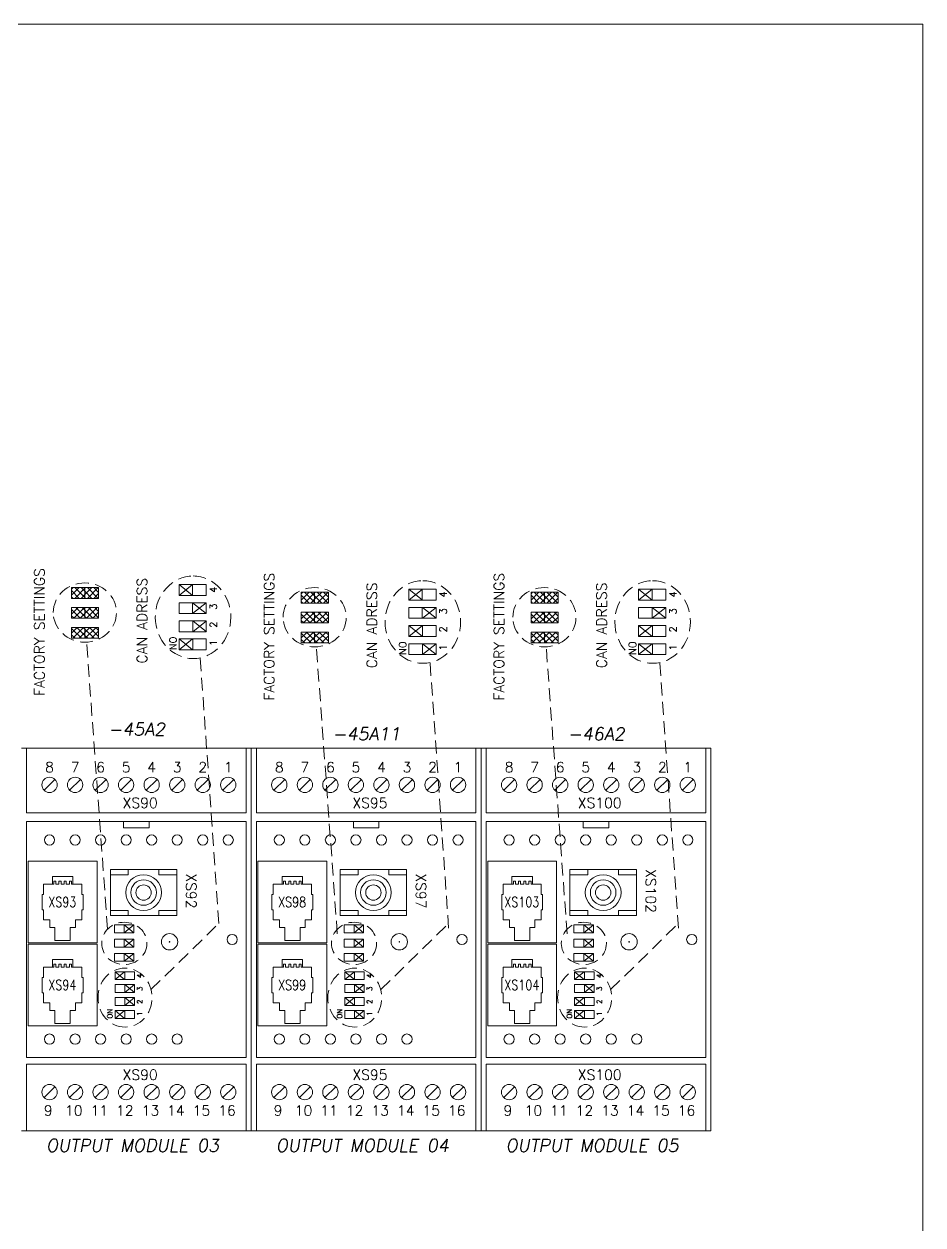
# Model space of a CAD drawing. Extents: x -2993 to 3661, y -4147 to -1441.
# Drawn here: x 2870.2 to 3046.3, y -3453.6 to -3218.3 of the extents above; entities that cross this region are included whole.
import ezdxf
from ezdxf.enums import TextEntityAlignment as Align

# ---------------------------------------------------------------- set-up
doc = ezdxf.new("R2010")
doc.units = 0
doc.header["$LTSCALE"] = 0.1
doc.header["$MEASUREMENT"] = 0
doc.linetypes.add('DASHED', pattern=[19.05, 12.7, -6.35])
doc.layers.get('0').update_dxf_attribs({"linetype": 'CONTINUOUS'})
doc.layers.add('DIM', color=5, linetype='CONTINUOUS')
doc.styles.get("Standard").update_dxf_attribs({"font": 'simplex.shx'})

msp = doc.modelspace()

# ---------------------------------------------------------------- linework, layer by layer
at = {"linetype": 'Continuous', "lineweight": 13}
for p, q in [((2879.51, -3328.7), (2884.84, -3328.7)), ((2879.51, -3330.83), (2879.51, -3328.7)), ((2882.14, -3330.83), (2882.14, -3328.7)), ((2884.84, -3328.7), (2884.84, -3330.83)), ((2900.58, -3328.13), (2905.92, -3328.13)), ((2900.58, -3330.26), (2900.58, -3328.13)), ((2903.22, -3330.26), (2903.22, -3328.13)), ((2905.92, -3328.13), (2905.92, -3330.26)), ((2945.58, -3329.05), (2950.92, -3329.05)), ((2945.58, -3331.18), (2945.58, -3329.05)), ((2948.22, -3331.18), (2948.22, -3329.05)), ((2950.92, -3329.05), (2950.92, -3331.18)), ((2990.58, -3329.05), (2995.92, -3329.05)), ((2990.58, -3331.18), (2990.58, -3329.05)), ((2993.22, -3331.18), (2993.22, -3329.05)), ((2995.92, -3329.05), (2995.92, -3331.18)), ((2884.84, -3330.83), (2879.51, -3330.83)), ((2905.92, -3330.26), (2900.58, -3330.26)), ((2924.51, -3329.62), (2929.84, -3329.62)), ((2924.51, -3331.75), (2924.51, -3329.62)), ((2927.14, -3331.75), (2927.14, -3329.62)), ((2929.84, -3329.62), (2929.84, -3331.75)), ((2950.92, -3331.18), (2945.58, -3331.18)), ((2969.51, -3329.62), (2974.84, -3329.62)), ((2969.51, -3331.75), (2969.51, -3329.62)), ((2972.14, -3331.75), (2972.14, -3329.62)), ((2974.84, -3329.62), (2974.84, -3331.75)), ((2995.92, -3331.18), (2990.58, -3331.18)), ((2879.51, -3332.61), (2884.84, -3332.61)), ((2879.51, -3334.74), (2879.51, -3332.61)), ((2882.14, -3334.74), (2882.14, -3332.61)), ((2884.84, -3332.61), (2884.84, -3334.74)), ((2900.58, -3331.68), (2905.92, -3331.68)), ((2900.58, -3333.82), (2900.58, -3331.68)), ((2903.22, -3333.82), (2903.22, -3331.68)), ((2905.92, -3331.68), (2905.92, -3333.82)), ((2929.84, -3331.75), (2924.51, -3331.75)), ((2924.51, -3333.53), (2929.84, -3333.53)), ((2924.51, -3335.66), (2924.51, -3333.53)), ((2927.14, -3335.66), (2927.14, -3333.53)), ((2929.84, -3333.53), (2929.84, -3335.66)), ((2945.58, -3332.6), (2950.92, -3332.6)), ((2945.58, -3334.74), (2945.58, -3332.6)), ((2948.22, -3334.74), (2948.22, -3332.6)), ((2950.92, -3332.6), (2950.92, -3334.74)), ((2974.84, -3331.75), (2969.51, -3331.75)), ((2969.51, -3333.53), (2974.84, -3333.53)), ((2969.51, -3335.66), (2969.51, -3333.53)), ((2972.14, -3335.66), (2972.14, -3333.53)), ((2974.84, -3333.53), (2974.84, -3335.66)), ((2990.58, -3332.6), (2995.92, -3332.6)), ((2990.58, -3334.74), (2990.58, -3332.6)), ((2993.22, -3334.74), (2993.22, -3332.6)), ((2995.92, -3332.6), (2995.92, -3334.74)), ((2884.84, -3334.74), (2879.51, -3334.74)), ((2905.92, -3333.82), (2900.58, -3333.82)), ((2905.92, -3335.24), (2900.58, -3335.24)), ((2900.58, -3335.24), (2900.58, -3337.37)), ((2903.28, -3337.37), (2903.28, -3335.24)), ((2905.92, -3337.37), (2905.92, -3335.24)), ((2929.84, -3335.66), (2924.51, -3335.66)), ((2950.92, -3334.74), (2945.58, -3334.74)), ((2950.92, -3336.16), (2945.58, -3336.16)), ((2945.58, -3336.16), (2945.58, -3338.29)), ((2948.28, -3338.29), (2948.28, -3336.16)), ((2950.92, -3338.29), (2950.92, -3336.16)), ((2974.84, -3335.66), (2969.51, -3335.66)), ((2995.92, -3334.74), (2990.58, -3334.74)), ((2995.92, -3336.16), (2990.58, -3336.16)), ((2990.58, -3336.16), (2990.58, -3338.29)), ((2993.28, -3338.29), (2993.28, -3336.16)), ((2995.92, -3338.29), (2995.92, -3336.16)), ((2879.51, -3336.52), (2884.84, -3336.52)), ((2879.51, -3338.65), (2879.51, -3336.52)), ((2882.14, -3338.65), (2882.14, -3336.52)), ((2884.84, -3336.52), (2884.84, -3338.65)), ((2900.58, -3337.37), (2905.92, -3337.37)), ((2924.51, -3337.44), (2929.84, -3337.44)), ((2924.51, -3339.57), (2924.51, -3337.44)), ((2927.14, -3339.57), (2927.14, -3337.44)), ((2929.84, -3337.44), (2929.84, -3339.57)), ((2945.58, -3338.29), (2950.92, -3338.29)), ((2969.51, -3337.44), (2974.84, -3337.44)), ((2969.51, -3339.57), (2969.51, -3337.44)), ((2972.14, -3339.57), (2972.14, -3337.44)), ((2974.84, -3337.44), (2974.84, -3339.57)), ((2990.58, -3338.29), (2995.92, -3338.29)), ((2884.84, -3338.65), (2879.51, -3338.65)), ((2905.92, -3338.79), (2900.58, -3338.79)), ((2900.58, -3338.79), (2900.58, -3340.93)), ((2903.28, -3340.93), (2903.28, -3338.79)), ((2905.92, -3340.93), (2905.92, -3338.79)), ((2929.84, -3339.57), (2924.51, -3339.57)), ((2950.92, -3339.71), (2945.58, -3339.71)), ((2945.58, -3339.71), (2945.58, -3341.85)), ((2948.28, -3341.85), (2948.28, -3339.71)), ((2950.92, -3341.85), (2950.92, -3339.71)), ((2974.84, -3339.57), (2969.51, -3339.57)), ((2995.92, -3339.71), (2990.58, -3339.71)), ((2990.58, -3339.71), (2990.58, -3341.85)), ((2993.28, -3341.85), (2993.28, -3339.71)), ((2995.92, -3341.85), (2995.92, -3339.71)), ((2900.58, -3340.93), (2905.92, -3340.93)), ((2945.58, -3341.85), (2950.92, -3341.85)), ((2990.58, -3341.85), (2995.92, -3341.85)), ((2876.05, -3386.26), (2876.46, -3386.26)), ((2876.05, -3386.84), (2876.05, -3386.26)), ((2876.46, -3386.26), (2876.46, -3386.84)), ((2876.46, -3386.84), (2877.07, -3386.84)), ((2877.07, -3386.26), (2877.48, -3386.26)), ((2877.07, -3386.84), (2877.07, -3386.26)), ((2877.48, -3386.26), (2877.48, -3386.84)), ((2877.48, -3386.84), (2878.09, -3386.84)), ((2878.09, -3386.84), (2878.09, -3386.26)), ((2878.09, -3386.26), (2878.49, -3386.26)), ((2878.49, -3386.26), (2878.49, -3386.84)), ((2878.49, -3386.84), (2879.1, -3386.84)), ((2879.1, -3386.26), (2879.51, -3386.26)), ((2879.1, -3386.84), (2879.1, -3386.26)), ((2879.51, -3386.26), (2879.51, -3386.84)), ((2921.05, -3386.26), (2921.46, -3386.26)), ((2921.05, -3386.84), (2921.05, -3386.26)), ((2921.46, -3386.26), (2921.46, -3386.84)), ((2921.46, -3386.84), (2922.07, -3386.84)), ((2922.07, -3386.26), (2922.48, -3386.26)), ((2922.07, -3386.84), (2922.07, -3386.26)), ((2922.48, -3386.26), (2922.48, -3386.84)), ((2922.48, -3386.84), (2923.09, -3386.84)), ((2923.09, -3386.84), (2923.09, -3386.26)), ((2923.09, -3386.26), (2923.49, -3386.26)), ((2923.49, -3386.26), (2923.49, -3386.84)), ((2923.49, -3386.84), (2924.1, -3386.84)), ((2924.1, -3386.26), (2924.51, -3386.26)), ((2924.1, -3386.84), (2924.1, -3386.26)), ((2924.51, -3386.26), (2924.51, -3386.84)), ((2966.05, -3386.26), (2966.46, -3386.26)), ((2966.05, -3386.84), (2966.05, -3386.26)), ((2966.46, -3386.26), (2966.46, -3386.84)), ((2966.46, -3386.84), (2967.07, -3386.84)), ((2967.07, -3386.26), (2967.48, -3386.26)), ((2967.07, -3386.84), (2967.07, -3386.26)), ((2967.48, -3386.26), (2967.48, -3386.84)), ((2967.48, -3386.84), (2968.09, -3386.84)), ((2968.09, -3386.84), (2968.09, -3386.26)), ((2968.09, -3386.26), (2968.49, -3386.26)), ((2968.49, -3386.26), (2968.49, -3386.84)), ((2968.49, -3386.84), (2969.1, -3386.84)), ((2969.1, -3386.26), (2969.51, -3386.26)), ((2969.1, -3386.84), (2969.1, -3386.26)), ((2969.51, -3386.26), (2969.51, -3386.84)), ((2887.92, -3396.35), (2887.92, -3394.82)), ((2887.92, -3394.82), (2891.73, -3394.82)), ((2887.92, -3394.82), (2891.73, -3394.82)), ((2889.85, -3394.82), (2889.85, -3396.35)), ((2891.73, -3394.82), (2891.73, -3396.35)), ((2932.92, -3396.35), (2932.92, -3394.82)), ((2932.92, -3394.82), (2936.73, -3394.82)), ((2932.92, -3394.82), (2936.73, -3394.82)), ((2934.85, -3394.82), (2934.85, -3396.35)), ((2936.73, -3394.82), (2936.73, -3396.35)), ((2977.92, -3396.35), (2977.92, -3394.82)), ((2977.92, -3394.82), (2981.73, -3394.82)), ((2977.92, -3394.82), (2981.73, -3394.82)), ((2979.85, -3394.82), (2979.85, -3396.35)), ((2981.73, -3394.82), (2981.73, -3396.35)), ((2891.73, -3396.35), (2887.92, -3396.35)), ((2891.73, -3396.35), (2887.92, -3396.35)), ((2936.73, -3396.35), (2932.92, -3396.35)), ((2936.73, -3396.35), (2932.92, -3396.35)), ((2981.73, -3396.35), (2977.92, -3396.35)), ((2981.73, -3396.35), (2977.92, -3396.35)), ((2887.92, -3399.14), (2887.92, -3397.62)), ((2887.92, -3397.62), (2891.73, -3397.62)), ((2887.92, -3397.62), (2891.73, -3397.62)), ((2891.73, -3399.14), (2887.92, -3399.14)), ((2891.73, -3399.14), (2887.92, -3399.14)), ((2889.85, -3397.62), (2889.85, -3399.14)), ((2891.73, -3397.62), (2891.73, -3399.14)), ((2932.92, -3399.14), (2932.92, -3397.62)), ((2932.92, -3397.62), (2936.73, -3397.62)), ((2932.92, -3397.62), (2936.73, -3397.62)), ((2936.73, -3399.14), (2932.92, -3399.14)), ((2936.73, -3399.14), (2932.92, -3399.14)), ((2934.85, -3397.62), (2934.85, -3399.14)), ((2936.73, -3397.62), (2936.73, -3399.14)), ((2977.92, -3399.14), (2977.92, -3397.62)), ((2977.92, -3397.62), (2981.73, -3397.62)), ((2977.92, -3397.62), (2981.73, -3397.62)), ((2981.73, -3399.14), (2977.92, -3399.14)), ((2981.73, -3399.14), (2977.92, -3399.14)), ((2979.85, -3397.62), (2979.85, -3399.14)), ((2981.73, -3397.62), (2981.73, -3399.14)), ((2887.92, -3401.93), (2887.92, -3400.41)), ((2887.92, -3400.41), (2891.73, -3400.41)), ((2887.92, -3400.41), (2891.73, -3400.41)), ((2891.73, -3401.93), (2887.92, -3401.93)), ((2891.73, -3401.93), (2887.92, -3401.93)), ((2889.85, -3400.41), (2889.85, -3401.93)), ((2891.73, -3400.41), (2891.73, -3401.93)), ((2932.92, -3401.93), (2932.92, -3400.41)), ((2932.92, -3400.41), (2936.73, -3400.41)), ((2932.92, -3400.41), (2936.73, -3400.41)), ((2936.73, -3401.93), (2932.92, -3401.93)), ((2936.73, -3401.93), (2932.92, -3401.93)), ((2934.85, -3400.41), (2934.85, -3401.93)), ((2936.73, -3400.41), (2936.73, -3401.93)), ((2977.92, -3401.93), (2977.92, -3400.41)), ((2977.92, -3400.41), (2981.73, -3400.41)), ((2977.92, -3400.41), (2981.73, -3400.41)), ((2981.73, -3401.93), (2977.92, -3401.93)), ((2981.73, -3401.93), (2977.92, -3401.93)), ((2979.85, -3400.41), (2979.85, -3401.93)), ((2981.73, -3400.41), (2981.73, -3401.93)), ((2876.05, -3403.09), (2876.05, -3402.51)), ((2876.05, -3402.51), (2876.46, -3402.51)), ((2876.46, -3402.51), (2876.46, -3403.09)), ((2876.46, -3403.09), (2877.07, -3403.09)), ((2877.07, -3402.51), (2877.48, -3402.51)), ((2877.07, -3403.09), (2877.07, -3402.51)), ((2877.48, -3402.51), (2877.48, -3403.09)), ((2877.48, -3403.09), (2878.09, -3403.09)), ((2878.09, -3403.09), (2878.09, -3402.51)), ((2878.09, -3402.51), (2878.49, -3402.51)), ((2878.49, -3402.51), (2878.49, -3403.09)), ((2878.49, -3403.09), (2879.1, -3403.09)), ((2879.1, -3403.09), (2879.1, -3402.51)), ((2879.1, -3402.51), (2879.51, -3402.51)), ((2879.51, -3402.51), (2879.51, -3403.09)), ((2888.05, -3403.97), (2888.05, -3405.49)), ((2891.86, -3403.97), (2888.05, -3403.97)), ((2889.96, -3403.97), (2889.96, -3405.49)), ((2891.86, -3405.49), (2891.86, -3403.97)), ((2921.05, -3403.09), (2921.05, -3402.51)), ((2921.05, -3402.51), (2921.46, -3402.51)), ((2921.46, -3402.51), (2921.46, -3403.09)), ((2921.46, -3403.09), (2922.07, -3403.09)), ((2922.07, -3402.51), (2922.48, -3402.51)), ((2922.07, -3403.09), (2922.07, -3402.51)), ((2922.48, -3402.51), (2922.48, -3403.09)), ((2922.48, -3403.09), (2923.09, -3403.09)), ((2923.09, -3403.09), (2923.09, -3402.51)), ((2923.09, -3402.51), (2923.49, -3402.51)), ((2923.49, -3402.51), (2923.49, -3403.09)), ((2923.49, -3403.09), (2924.1, -3403.09)), ((2924.1, -3403.09), (2924.1, -3402.51)), ((2924.1, -3402.51), (2924.51, -3402.51)), ((2924.51, -3402.51), (2924.51, -3403.09)), ((2933.05, -3403.97), (2933.05, -3405.49)), ((2936.86, -3403.97), (2933.05, -3403.97)), ((2934.96, -3403.97), (2934.96, -3405.49)), ((2936.86, -3405.49), (2936.86, -3403.97)), ((2966.05, -3403.09), (2966.05, -3402.51)), ((2966.05, -3402.51), (2966.46, -3402.51)), ((2966.46, -3402.51), (2966.46, -3403.09)), ((2966.46, -3403.09), (2967.07, -3403.09)), ((2967.07, -3402.51), (2967.48, -3402.51)), ((2967.07, -3403.09), (2967.07, -3402.51)), ((2967.48, -3402.51), (2967.48, -3403.09)), ((2967.48, -3403.09), (2968.09, -3403.09)), ((2968.09, -3403.09), (2968.09, -3402.51)), ((2968.09, -3402.51), (2968.49, -3402.51)), ((2968.49, -3402.51), (2968.49, -3403.09)), ((2968.49, -3403.09), (2969.1, -3403.09)), ((2969.1, -3403.09), (2969.1, -3402.51)), ((2969.1, -3402.51), (2969.51, -3402.51)), ((2969.51, -3402.51), (2969.51, -3403.09)), ((2978.05, -3403.97), (2978.05, -3405.49)), ((2981.86, -3403.97), (2978.05, -3403.97)), ((2979.96, -3403.97), (2979.96, -3405.49)), ((2981.86, -3405.49), (2981.86, -3403.97)), ((2888.05, -3405.49), (2891.86, -3405.49)), ((2891.86, -3406.51), (2888.05, -3406.51)), ((2888.05, -3406.51), (2888.05, -3408.03)), ((2889.96, -3406.51), (2889.96, -3408.03)), ((2891.86, -3408.03), (2891.86, -3406.51)), ((2933.05, -3405.49), (2936.86, -3405.49)), ((2936.86, -3406.51), (2933.05, -3406.51)), ((2933.05, -3406.51), (2933.05, -3408.03)), ((2934.96, -3406.51), (2934.96, -3408.03)), ((2936.86, -3408.03), (2936.86, -3406.51)), ((2978.05, -3405.49), (2981.86, -3405.49)), ((2981.86, -3406.51), (2978.05, -3406.51)), ((2978.05, -3406.51), (2978.05, -3408.03)), ((2979.96, -3406.51), (2979.96, -3408.03)), ((2981.86, -3408.03), (2981.86, -3406.51)), ((2888.05, -3408.03), (2891.86, -3408.03)), ((2888.05, -3410.57), (2888.05, -3409.05)), ((2888.05, -3409.05), (2891.86, -3409.05)), ((2889.96, -3409.05), (2889.96, -3410.57)), ((2891.86, -3409.05), (2891.86, -3410.57)), ((2933.05, -3408.03), (2936.86, -3408.03)), ((2933.05, -3410.57), (2933.05, -3409.05)), ((2933.05, -3409.05), (2936.86, -3409.05)), ((2934.96, -3409.05), (2934.96, -3410.57)), ((2936.86, -3409.05), (2936.86, -3410.57)), ((2978.05, -3408.03), (2981.86, -3408.03)), ((2978.05, -3410.57), (2978.05, -3409.05)), ((2978.05, -3409.05), (2981.86, -3409.05)), ((2979.96, -3409.05), (2979.96, -3410.57)), ((2981.86, -3409.05), (2981.86, -3410.57)), ((2891.86, -3410.57), (2888.05, -3410.57)), ((2936.86, -3410.57), (2933.05, -3410.57)), ((2981.86, -3410.57), (2978.05, -3410.57)), ((2888.05, -3411.59), (2891.86, -3411.59)), ((2888.05, -3413.11), (2888.05, -3411.59)), ((2891.86, -3413.11), (2888.05, -3413.11)), ((2889.96, -3411.59), (2889.96, -3413.11)), ((2891.86, -3411.59), (2891.86, -3413.11)), ((2933.05, -3411.59), (2936.86, -3411.59)), ((2933.05, -3413.11), (2933.05, -3411.59)), ((2936.86, -3413.11), (2933.05, -3413.11)), ((2934.96, -3411.59), (2934.96, -3413.11)), ((2936.86, -3411.59), (2936.86, -3413.11)), ((2978.05, -3411.59), (2981.86, -3411.59)), ((2978.05, -3413.11), (2978.05, -3411.59)), ((2981.86, -3413.11), (2978.05, -3413.11)), ((2979.96, -3411.59), (2979.96, -3413.11)), ((2981.86, -3411.59), (2981.86, -3413.11))]:
    msp.add_line(p, q, dxfattribs=at)
at = {"lineweight": 13}
for p, q in [((2879.51, -3329), (2879.82, -3328.7)), ((2879.51, -3330.24), (2881.05, -3328.7)), ((2882.14, -3330.68), (2880.16, -3328.7)), ((2880.16, -3330.83), (2882.14, -3328.84)), ((2882.14, -3329.44), (2881.4, -3328.7)), ((2882.14, -3328.84), (2882.29, -3328.7)), ((2882.14, -3330.08), (2883.53, -3328.7)), ((2882.63, -3330.83), (2884.76, -3328.7)), ((2884.77, -3330.83), (2882.63, -3328.7)), ((2884.84, -3329.67), (2883.87, -3328.7)), ((2881.05, -3330.83), (2879.51, -3329.29)), ((2879.82, -3330.83), (2879.51, -3330.52)), ((2881.39, -3330.83), (2882.14, -3330.08)), ((2883.53, -3330.83), (2882.14, -3329.44)), ((2882.29, -3330.83), (2882.14, -3330.68)), ((2883.87, -3330.83), (2884.84, -3329.86)), ((2924.51, -3329.92), (2924.82, -3329.62)), ((2924.51, -3331.16), (2926.05, -3329.62)), ((2926.05, -3331.75), (2924.51, -3330.21)), ((2924.82, -3331.75), (2924.51, -3331.44)), ((2927.14, -3331.6), (2925.16, -3329.62)), ((2925.16, -3331.75), (2927.14, -3329.76)), ((2926.39, -3331.75), (2927.14, -3331)), ((2927.14, -3330.36), (2926.4, -3329.62)), ((2927.14, -3329.76), (2927.29, -3329.62)), ((2927.14, -3331), (2928.53, -3329.62)), ((2928.53, -3331.75), (2927.14, -3330.36)), ((2927.63, -3331.75), (2929.76, -3329.62)), ((2929.77, -3331.75), (2927.63, -3329.62)), ((2929.84, -3330.59), (2928.87, -3329.62)), ((2928.87, -3331.75), (2929.84, -3330.78)), ((2969.51, -3329.92), (2969.82, -3329.62)), ((2969.51, -3331.16), (2971.05, -3329.62)), ((2971.05, -3331.75), (2969.51, -3330.21)), ((2969.82, -3331.75), (2969.51, -3331.44)), ((2972.14, -3331.6), (2970.16, -3329.62)), ((2970.16, -3331.75), (2972.14, -3329.76)), ((2971.39, -3331.75), (2972.14, -3331)), ((2972.14, -3330.36), (2971.4, -3329.62)), ((2972.14, -3329.76), (2972.29, -3329.62)), ((2972.14, -3331), (2973.53, -3329.62)), ((2973.53, -3331.75), (2972.14, -3330.36)), ((2972.63, -3331.75), (2974.76, -3329.62)), ((2974.77, -3331.75), (2972.63, -3329.62)), ((2974.84, -3330.59), (2973.87, -3329.62)), ((2973.87, -3331.75), (2974.84, -3330.78)), ((2879.51, -3332.71), (2879.62, -3332.61)), ((2879.51, -3333.95), (2880.85, -3332.61)), ((2881.25, -3334.74), (2879.51, -3333)), ((2879.96, -3334.74), (2882.09, -3332.61)), ((2882.14, -3334.39), (2880.36, -3332.61)), ((2881.19, -3334.74), (2882.14, -3333.79)), ((2882.14, -3333.16), (2881.59, -3332.61)), ((2882.14, -3333.79), (2883.33, -3332.61)), ((2883.73, -3334.74), (2882.14, -3333.16)), ((2882.43, -3334.74), (2884.57, -3332.61)), ((2884.84, -3334.62), (2882.83, -3332.61)), ((2883.67, -3334.74), (2884.84, -3333.57)), ((2884.84, -3333.38), (2884.07, -3332.61)), ((2924.51, -3333.63), (2924.62, -3333.53)), ((2924.51, -3334.87), (2925.85, -3333.53)), ((2924.96, -3335.66), (2927.09, -3333.53)), ((2927.14, -3335.31), (2925.36, -3333.53)), ((2927.14, -3334.08), (2926.59, -3333.53)), ((2927.29, -3331.75), (2927.14, -3331.6)), ((2927.14, -3334.71), (2928.33, -3333.53)), ((2927.43, -3335.66), (2929.57, -3333.53)), ((2929.84, -3335.54), (2927.83, -3333.53)), ((2929.84, -3334.3), (2929.07, -3333.53)), ((2969.51, -3333.63), (2969.62, -3333.53)), ((2969.51, -3334.87), (2970.85, -3333.53)), ((2969.96, -3335.66), (2972.09, -3333.53)), ((2972.14, -3335.31), (2970.36, -3333.53)), ((2972.14, -3334.08), (2971.59, -3333.53)), ((2972.29, -3331.75), (2972.14, -3331.6)), ((2972.14, -3334.71), (2973.33, -3333.53)), ((2972.43, -3335.66), (2974.57, -3333.53)), ((2974.84, -3335.54), (2972.83, -3333.53)), ((2974.84, -3334.3), (2974.07, -3333.53)), ((2880.02, -3334.74), (2879.51, -3334.24)), ((2882.49, -3334.74), (2882.14, -3334.39)), ((2926.25, -3335.66), (2924.51, -3333.92)), ((2925.02, -3335.66), (2924.51, -3335.16)), ((2926.19, -3335.66), (2927.14, -3334.71)), ((2928.73, -3335.66), (2927.14, -3334.08)), ((2927.49, -3335.66), (2927.14, -3335.31)), ((2928.67, -3335.66), (2929.84, -3334.49)), ((2971.25, -3335.66), (2969.51, -3333.92)), ((2970.02, -3335.66), (2969.51, -3335.16)), ((2971.19, -3335.66), (2972.14, -3334.71)), ((2973.73, -3335.66), (2972.14, -3334.08)), ((2972.49, -3335.66), (2972.14, -3335.31)), ((2973.67, -3335.66), (2974.84, -3334.49)), ((2879.51, -3337.66), (2880.65, -3336.52)), ((2881.45, -3338.65), (2879.51, -3336.71)), ((2880.22, -3338.65), (2879.51, -3337.95)), ((2879.76, -3338.65), (2881.89, -3336.52)), ((2882.14, -3338.11), (2880.56, -3336.52)), ((2881, -3338.65), (2882.14, -3337.51)), ((2882.14, -3336.87), (2881.79, -3336.52)), ((2882.14, -3337.51), (2883.13, -3336.52)), ((2883.93, -3338.65), (2882.14, -3336.87)), ((2882.69, -3338.65), (2882.14, -3338.11)), ((2882.23, -3338.65), (2884.37, -3336.52)), ((2884.84, -3338.33), (2883.03, -3336.52)), ((2883.47, -3338.65), (2884.84, -3337.28)), ((2884.84, -3337.1), (2884.27, -3336.52)), ((2884.71, -3338.65), (2884.84, -3338.52)), ((2924.51, -3338.58), (2925.65, -3337.44)), ((2926.45, -3339.57), (2924.51, -3337.63)), ((2924.76, -3339.57), (2926.89, -3337.44)), ((2927.14, -3339.03), (2925.56, -3337.44)), ((2926, -3339.57), (2927.14, -3338.43)), ((2927.14, -3337.79), (2926.79, -3337.44)), ((2927.14, -3338.43), (2928.13, -3337.44)), ((2928.93, -3339.57), (2927.14, -3337.79)), ((2927.23, -3339.57), (2929.37, -3337.44)), ((2929.84, -3339.25), (2928.03, -3337.44)), ((2928.47, -3339.57), (2929.84, -3338.2)), ((2929.84, -3338.01), (2929.27, -3337.44)), ((2969.51, -3338.58), (2970.65, -3337.44)), ((2971.45, -3339.57), (2969.51, -3337.63)), ((2969.76, -3339.57), (2971.89, -3337.44)), ((2972.14, -3339.03), (2970.56, -3337.44)), ((2971, -3339.57), (2972.14, -3338.43)), ((2972.14, -3337.79), (2971.79, -3337.44)), ((2972.14, -3338.43), (2973.13, -3337.44)), ((2973.93, -3339.57), (2972.14, -3337.79)), ((2972.23, -3339.57), (2974.37, -3337.44)), ((2974.84, -3339.25), (2973.03, -3337.44)), ((2973.47, -3339.57), (2974.84, -3338.2)), ((2974.84, -3338.01), (2974.27, -3337.44)), ((2925.22, -3339.57), (2924.51, -3338.87)), ((2927.69, -3339.57), (2927.14, -3339.03)), ((2929.71, -3339.57), (2929.84, -3339.44)), ((2970.22, -3339.57), (2969.51, -3338.87)), ((2972.69, -3339.57), (2972.14, -3339.03)), ((2974.71, -3339.57), (2974.84, -3339.44)), ((2914.72, -3360.17), (2869.72, -3360.17)), ((2914.72, -3360.17), (2869.72, -3360.17)), ((2870.72, -3372.87), (2870.72, -3360.17)), ((2913.72, -3372.87), (2913.72, -3360.17)), ((2914.72, -3360.17), (2914.72, -3434.25)), ((2914.72, -3360.17), (2914.72, -3434.25)), ((2914.72, -3360.17), (2914.72, -3434.25)), ((2914.72, -3360.17), (2914.72, -3434.25)), ((2914.72, -3360.17), (2914.72, -3434.25)), ((2959.72, -3360.17), (2914.72, -3360.17)), ((2959.72, -3360.17), (2914.72, -3360.17)), ((2914.72, -3360.17), (2914.72, -3435.17)), ((2914.72, -3360.17), (2914.72, -3435.17)), ((2914.72, -3360.17), (2914.72, -3435.17)), ((2914.72, -3360.17), (2914.72, -3435.17)), ((2914.72, -3360.17), (2914.72, -3435.17)), ((2914.72, -3360.17), (2914.72, -3435.17)), ((2914.72, -3360.17), (2914.72, -3435.17)), ((2915.72, -3372.87), (2915.72, -3360.17)), ((2958.72, -3372.87), (2958.72, -3360.17)), ((2959.72, -3360.17), (2959.72, -3435.17)), ((2959.72, -3360.17), (2959.72, -3435.17)), ((2959.72, -3360.17), (2959.72, -3435.17)), ((2959.72, -3360.17), (2959.72, -3435.17)), ((2959.72, -3360.17), (2959.72, -3435.17)), ((2959.72, -3360.17), (2959.72, -3435.17)), ((2959.72, -3360.17), (2959.72, -3435.17)), ((2959.72, -3360.17), (2959.72, -3435.17)), ((3004.72, -3360.17), (2959.72, -3360.17)), ((3004.72, -3360.17), (2959.72, -3360.17)), ((2959.72, -3360.17), (2959.72, -3435.17)), ((2959.72, -3360.17), (2959.72, -3435.17)), ((2959.72, -3360.17), (2959.72, -3435.17)), ((2959.72, -3360.17), (2959.72, -3435.17)), ((2959.72, -3360.17), (2959.72, -3435.17)), ((2959.72, -3360.17), (2959.72, -3435.17)), ((2959.72, -3360.17), (2959.72, -3435.17)), ((2960.72, -3372.87), (2960.72, -3360.17)), ((3003.72, -3372.87), (3003.72, -3360.17)), ((3004.72, -3360.17), (3004.72, -3435.17)), ((3004.72, -3360.17), (3004.72, -3435.17)), ((3004.72, -3360.17), (3004.72, -3435.17)), ((3004.72, -3360.17), (3004.72, -3435.17)), ((3004.72, -3360.17), (3004.72, -3435.17)), ((3004.72, -3360.17), (3004.72, -3435.17)), ((3004.72, -3360.17), (3004.72, -3435.17)), ((3004.72, -3360.17), (3004.72, -3435.17)), ((2876.29, -3366.31), (2874.16, -3368.43)), ((2881.29, -3366.31), (2879.16, -3368.43)), ((2886.29, -3366.31), (2884.16, -3368.43)), ((2891.29, -3366.31), (2889.16, -3368.43)), ((2896.29, -3366.31), (2894.16, -3368.43)), ((2901.29, -3366.31), (2899.16, -3368.43)), ((2906.29, -3366.31), (2904.16, -3368.43)), ((2911.29, -3366.31), (2909.16, -3368.43)), ((2921.29, -3366.31), (2919.16, -3368.43)), ((2926.29, -3366.31), (2924.16, -3368.43)), ((2931.29, -3366.31), (2929.16, -3368.43)), ((2936.29, -3366.31), (2934.16, -3368.43)), ((2941.29, -3366.31), (2939.16, -3368.43)), ((2946.29, -3366.31), (2944.16, -3368.43)), ((2951.29, -3366.31), (2949.16, -3368.43)), ((2956.29, -3366.31), (2954.16, -3368.43)), ((2966.29, -3366.31), (2964.16, -3368.43)), ((2971.29, -3366.31), (2969.16, -3368.43)), ((2976.29, -3366.31), (2974.16, -3368.43)), ((2981.29, -3366.31), (2979.16, -3368.43)), ((2986.29, -3366.31), (2984.16, -3368.43)), ((2991.29, -3366.31), (2989.16, -3368.43)), ((2996.29, -3366.31), (2994.16, -3368.43)), ((3001.29, -3366.31), (2999.16, -3368.43)), ((2913.72, -3372.87), (2870.72, -3372.87)), ((2914.72, -3372.42), (2914.72, -3422.92)), ((2958.72, -3372.87), (2915.72, -3372.87)), ((2959.72, -3372.42), (2959.72, -3422.92)), ((3003.72, -3372.87), (2960.72, -3372.87)), ((2913.72, -3374.57), (2870.72, -3374.57)), ((2870.72, -3420.77), (2870.72, -3374.57)), ((2889.72, -3374.57), (2889.72, -3375.77)), ((2894.72, -3375.77), (2889.72, -3375.77)), ((2894.72, -3374.57), (2894.72, -3375.77)), ((2913.72, -3420.77), (2913.72, -3374.57)), ((2958.72, -3374.57), (2915.72, -3374.57)), ((2915.72, -3420.77), (2915.72, -3374.57)), ((2934.72, -3374.57), (2934.72, -3375.77)), ((2939.72, -3375.77), (2934.72, -3375.77)), ((2939.72, -3374.57), (2939.72, -3375.77)), ((2958.72, -3420.77), (2958.72, -3374.57)), ((3003.72, -3374.57), (2960.72, -3374.57)), ((2960.72, -3420.77), (2960.72, -3374.57)), ((2979.72, -3374.57), (2979.72, -3375.77)), ((2984.72, -3375.77), (2979.72, -3375.77)), ((2984.72, -3374.57), (2984.72, -3375.77)), ((3003.72, -3420.77), (3003.72, -3374.57)), ((2871.03, -3382.34), (2884.53, -3382.34)), ((2871.03, -3382.34), (2871.03, -3398.34)), ((2884.53, -3382.34), (2884.53, -3398.34)), ((2916.03, -3382.34), (2929.53, -3382.34)), ((2916.03, -3382.34), (2916.03, -3398.34)), ((2929.53, -3382.34), (2929.53, -3398.34)), ((2961.03, -3382.34), (2974.53, -3382.34)), ((2961.03, -3382.34), (2961.03, -3398.34)), ((2974.53, -3382.34), (2974.53, -3398.34)), ((2875.78, -3385.34), (2879.78, -3385.34)), ((2875.78, -3385.34), (2875.78, -3386.84)), ((2879.78, -3385.34), (2879.78, -3386.84)), ((2900.14, -3383.97), (2887.14, -3383.97)), ((2887.14, -3383.97), (2887.14, -3392.97)), ((2890.64, -3384.97), (2887.14, -3384.97)), ((2890.64, -3384.97), (2890.64, -3383.97)), ((2896.64, -3384.97), (2896.64, -3383.97)), ((2900.14, -3384.97), (2896.64, -3384.97)), ((2900.14, -3383.97), (2900.14, -3392.97)), ((2920.78, -3385.34), (2924.78, -3385.34)), ((2920.78, -3385.34), (2920.78, -3386.84)), ((2924.78, -3385.34), (2924.78, -3386.84)), ((2945.14, -3383.97), (2932.14, -3383.97)), ((2932.14, -3383.97), (2932.14, -3392.97)), ((2935.64, -3384.97), (2932.14, -3384.97)), ((2935.64, -3384.97), (2935.64, -3383.97)), ((2941.64, -3384.97), (2941.64, -3383.97)), ((2945.14, -3384.97), (2941.64, -3384.97)), ((2945.14, -3383.97), (2945.14, -3392.97)), ((2965.78, -3385.34), (2969.78, -3385.34)), ((2965.78, -3385.34), (2965.78, -3386.84)), ((2969.78, -3385.34), (2969.78, -3386.84)), ((2990.14, -3383.97), (2977.14, -3383.97)), ((2977.14, -3383.97), (2977.14, -3392.97)), ((2980.64, -3384.97), (2977.14, -3384.97)), ((2980.64, -3384.97), (2980.64, -3383.97)), ((2986.64, -3384.97), (2986.64, -3383.97)), ((2990.14, -3384.97), (2986.64, -3384.97)), ((2990.14, -3383.97), (2990.14, -3392.97)), ((2874.03, -3386.84), (2875.78, -3386.84)), ((2874.03, -3386.84), (2874.03, -3388.84)), ((2876.05, -3386.84), (2875.78, -3386.84)), ((2879.51, -3386.84), (2879.78, -3386.84)), ((2879.78, -3386.84), (2881.53, -3386.84)), ((2881.53, -3386.84), (2881.53, -3388.84)), ((2919.03, -3386.84), (2920.78, -3386.84)), ((2919.03, -3386.84), (2919.03, -3388.84)), ((2921.05, -3386.84), (2920.78, -3386.84)), ((2924.51, -3386.84), (2924.78, -3386.84)), ((2924.78, -3386.84), (2926.53, -3386.84)), ((2926.53, -3386.84), (2926.53, -3388.84)), ((2964.03, -3386.84), (2965.78, -3386.84)), ((2964.03, -3386.84), (2964.03, -3388.84)), ((2966.05, -3386.84), (2965.78, -3386.84)), ((2969.51, -3386.84), (2969.78, -3386.84)), ((2969.78, -3386.84), (2971.53, -3386.84)), ((2971.53, -3386.84), (2971.53, -3388.84)), ((2873.78, -3388.84), (2874.03, -3388.84)), ((2873.78, -3388.84), (2873.78, -3391.84)), ((2881.53, -3388.84), (2881.78, -3388.84)), ((2881.78, -3388.84), (2881.78, -3391.84)), ((2918.78, -3388.84), (2919.03, -3388.84)), ((2918.78, -3388.84), (2918.78, -3391.84)), ((2926.53, -3388.84), (2926.78, -3388.84)), ((2926.78, -3388.84), (2926.78, -3391.84)), ((2963.78, -3388.84), (2964.03, -3388.84)), ((2963.78, -3388.84), (2963.78, -3391.84)), ((2971.53, -3388.84), (2971.78, -3388.84)), ((2971.78, -3388.84), (2971.78, -3391.84)), ((2873.78, -3391.84), (2874.03, -3391.84)), ((2874.03, -3391.84), (2874.03, -3393.84)), ((2881.53, -3391.84), (2881.78, -3391.84)), ((2881.53, -3391.84), (2881.53, -3393.84)), ((2890.64, -3391.97), (2887.14, -3391.97)), ((2890.64, -3392.97), (2890.64, -3391.97)), ((2900.14, -3391.97), (2896.64, -3391.97)), ((2896.64, -3392.97), (2896.64, -3391.97)), ((2918.78, -3391.84), (2919.03, -3391.84)), ((2919.03, -3391.84), (2919.03, -3393.84)), ((2926.53, -3391.84), (2926.78, -3391.84)), ((2926.53, -3391.84), (2926.53, -3393.84)), ((2935.64, -3391.97), (2932.14, -3391.97)), ((2935.64, -3392.97), (2935.64, -3391.97)), ((2945.14, -3391.97), (2941.64, -3391.97)), ((2941.64, -3392.97), (2941.64, -3391.97)), ((2963.78, -3391.84), (2964.03, -3391.84)), ((2964.03, -3391.84), (2964.03, -3393.84)), ((2971.53, -3391.84), (2971.78, -3391.84)), ((2971.53, -3391.84), (2971.53, -3393.84)), ((2980.64, -3391.97), (2977.14, -3391.97)), ((2980.64, -3392.97), (2980.64, -3391.97)), ((2990.14, -3391.97), (2986.64, -3391.97)), ((2986.64, -3392.97), (2986.64, -3391.97)), ((2874.03, -3393.84), (2875.28, -3393.84)), ((2875.28, -3393.84), (2875.28, -3395.34)), ((2880.28, -3393.84), (2880.28, -3395.34)), ((2880.28, -3393.84), (2881.53, -3393.84)), ((2900.14, -3392.97), (2887.14, -3392.97)), ((2919.03, -3393.84), (2920.28, -3393.84)), ((2920.28, -3393.84), (2920.28, -3395.34)), ((2925.28, -3393.84), (2925.28, -3395.34)), ((2925.28, -3393.84), (2926.53, -3393.84)), ((2945.14, -3392.97), (2932.14, -3392.97)), ((2964.03, -3393.84), (2965.28, -3393.84)), ((2965.28, -3393.84), (2965.28, -3395.34)), ((2970.28, -3393.84), (2970.28, -3395.34)), ((2970.28, -3393.84), (2971.53, -3393.84)), ((2990.14, -3392.97), (2977.14, -3392.97)), ((2875.28, -3395.34), (2876.28, -3395.34)), ((2876.28, -3395.34), (2876.28, -3397.84)), ((2879.28, -3395.34), (2879.28, -3397.84)), ((2879.28, -3395.34), (2880.28, -3395.34)), ((2920.28, -3395.34), (2921.28, -3395.34)), ((2921.28, -3395.34), (2921.28, -3397.84)), ((2924.28, -3395.34), (2924.28, -3397.84)), ((2924.28, -3395.34), (2925.28, -3395.34)), ((2965.28, -3395.34), (2966.28, -3395.34)), ((2966.28, -3395.34), (2966.28, -3397.84)), ((2969.28, -3395.34), (2969.28, -3397.84)), ((2969.28, -3395.34), (2970.28, -3395.34)), ((2871.03, -3398.34), (2884.53, -3398.34)), ((2871.03, -3398.59), (2871.03, -3414.59)), ((2871.03, -3398.59), (2884.53, -3398.59)), ((2876.28, -3397.84), (2879.28, -3397.84)), ((2884.53, -3398.59), (2884.53, -3414.59)), ((2916.03, -3398.34), (2929.53, -3398.34)), ((2916.03, -3398.59), (2916.03, -3414.59)), ((2916.03, -3398.59), (2929.53, -3398.59)), ((2921.28, -3397.84), (2924.28, -3397.84)), ((2929.53, -3398.59), (2929.53, -3414.59)), ((2961.03, -3398.34), (2974.53, -3398.34)), ((2961.03, -3398.59), (2961.03, -3414.59)), ((2961.03, -3398.59), (2974.53, -3398.59)), ((2966.28, -3397.84), (2969.28, -3397.84)), ((2974.53, -3398.59), (2974.53, -3414.59)), ((2875.78, -3401.59), (2879.78, -3401.59)), ((2875.78, -3401.59), (2875.78, -3403.09)), ((2879.78, -3401.59), (2879.78, -3403.09)), ((2920.78, -3401.59), (2924.78, -3401.59)), ((2920.78, -3401.59), (2920.78, -3403.09)), ((2924.78, -3401.59), (2924.78, -3403.09)), ((2965.78, -3401.59), (2969.78, -3401.59)), ((2965.78, -3401.59), (2965.78, -3403.09)), ((2969.78, -3401.59), (2969.78, -3403.09)), ((2874.03, -3403.09), (2874.03, -3405.09)), ((2874.03, -3403.09), (2875.78, -3403.09)), ((2876.05, -3403.09), (2875.78, -3403.09)), ((2879.51, -3403.09), (2879.78, -3403.09)), ((2879.78, -3403.09), (2881.53, -3403.09)), ((2881.53, -3403.09), (2881.53, -3405.09)), ((2919.03, -3403.09), (2919.03, -3405.09)), ((2919.03, -3403.09), (2920.78, -3403.09)), ((2921.05, -3403.09), (2920.78, -3403.09)), ((2924.51, -3403.09), (2924.78, -3403.09)), ((2924.78, -3403.09), (2926.53, -3403.09)), ((2926.53, -3403.09), (2926.53, -3405.09)), ((2964.03, -3403.09), (2964.03, -3405.09)), ((2964.03, -3403.09), (2965.78, -3403.09)), ((2966.05, -3403.09), (2965.78, -3403.09)), ((2969.51, -3403.09), (2969.78, -3403.09)), ((2969.78, -3403.09), (2971.53, -3403.09)), ((2971.53, -3403.09), (2971.53, -3405.09)), ((2873.78, -3405.09), (2873.78, -3408.09)), ((2873.78, -3405.09), (2874.03, -3405.09)), ((2881.53, -3405.09), (2881.78, -3405.09)), ((2881.78, -3405.09), (2881.78, -3408.09)), ((2918.78, -3405.09), (2918.78, -3408.09)), ((2918.78, -3405.09), (2919.03, -3405.09)), ((2926.53, -3405.09), (2926.78, -3405.09)), ((2926.78, -3405.09), (2926.78, -3408.09)), ((2963.78, -3405.09), (2963.78, -3408.09)), ((2963.78, -3405.09), (2964.03, -3405.09)), ((2971.53, -3405.09), (2971.78, -3405.09)), ((2971.78, -3405.09), (2971.78, -3408.09)), ((2873.78, -3408.09), (2874.03, -3408.09)), ((2874.03, -3408.09), (2874.03, -3410.09)), ((2881.53, -3408.09), (2881.53, -3410.09)), ((2881.53, -3408.09), (2881.78, -3408.09)), ((2918.78, -3408.09), (2919.03, -3408.09)), ((2919.03, -3408.09), (2919.03, -3410.09)), ((2926.53, -3408.09), (2926.53, -3410.09)), ((2926.53, -3408.09), (2926.78, -3408.09)), ((2963.78, -3408.09), (2964.03, -3408.09)), ((2964.03, -3408.09), (2964.03, -3410.09)), ((2971.53, -3408.09), (2971.53, -3410.09)), ((2971.53, -3408.09), (2971.78, -3408.09)), ((2874.03, -3410.09), (2875.28, -3410.09)), ((2875.28, -3410.09), (2875.28, -3411.59)), ((2880.28, -3410.09), (2880.28, -3411.59)), ((2880.28, -3410.09), (2881.53, -3410.09)), ((2919.03, -3410.09), (2920.28, -3410.09)), ((2920.28, -3410.09), (2920.28, -3411.59)), ((2925.28, -3410.09), (2925.28, -3411.59)), ((2925.28, -3410.09), (2926.53, -3410.09)), ((2964.03, -3410.09), (2965.28, -3410.09)), ((2965.28, -3410.09), (2965.28, -3411.59)), ((2970.28, -3410.09), (2970.28, -3411.59)), ((2970.28, -3410.09), (2971.53, -3410.09)), ((2875.28, -3411.59), (2876.28, -3411.59)), ((2876.28, -3411.59), (2876.28, -3414.09)), ((2879.28, -3411.59), (2879.28, -3414.09)), ((2879.28, -3411.59), (2880.28, -3411.59)), ((2920.28, -3411.59), (2921.28, -3411.59)), ((2921.28, -3411.59), (2921.28, -3414.09)), ((2924.28, -3411.59), (2924.28, -3414.09)), ((2924.28, -3411.59), (2925.28, -3411.59)), ((2965.28, -3411.59), (2966.28, -3411.59)), ((2966.28, -3411.59), (2966.28, -3414.09)), ((2969.28, -3411.59), (2969.28, -3414.09)), ((2969.28, -3411.59), (2970.28, -3411.59)), ((2871.03, -3414.59), (2884.53, -3414.59)), ((2876.28, -3414.09), (2879.28, -3414.09)), ((2916.03, -3414.59), (2929.53, -3414.59)), ((2921.28, -3414.09), (2924.28, -3414.09)), ((2961.03, -3414.59), (2974.53, -3414.59)), ((2966.28, -3414.09), (2969.28, -3414.09)), ((2913.72, -3420.77), (2870.72, -3420.77)), ((2958.72, -3420.77), (2915.72, -3420.77)), ((3003.72, -3420.77), (2960.72, -3420.77)), ((2913.72, -3422.07), (2870.72, -3422.07)), ((2870.72, -3422.07), (2870.72, -3435.17)), ((2913.72, -3422.07), (2913.72, -3435.17)), ((2958.72, -3422.07), (2915.72, -3422.07)), ((2915.72, -3422.07), (2915.72, -3435.17)), ((2958.72, -3422.07), (2958.72, -3435.17)), ((3003.72, -3422.07), (2960.72, -3422.07)), ((2960.72, -3422.07), (2960.72, -3435.17)), ((3003.72, -3422.07), (3003.72, -3435.17)), ((2876.29, -3426.51), (2874.16, -3428.63)), ((2881.29, -3426.51), (2879.16, -3428.63)), ((2886.29, -3426.51), (2884.16, -3428.63)), ((2891.29, -3426.51), (2889.16, -3428.63)), ((2896.29, -3426.51), (2894.16, -3428.63)), ((2901.29, -3426.51), (2899.16, -3428.63)), ((2906.29, -3426.51), (2904.16, -3428.63)), ((2911.29, -3426.51), (2909.16, -3428.63)), ((2921.29, -3426.51), (2919.16, -3428.63)), ((2926.29, -3426.51), (2924.16, -3428.63)), ((2931.29, -3426.51), (2929.16, -3428.63)), ((2936.29, -3426.51), (2934.16, -3428.63)), ((2941.29, -3426.51), (2939.16, -3428.63)), ((2946.29, -3426.51), (2944.16, -3428.63)), ((2951.29, -3426.51), (2949.16, -3428.63)), ((2956.29, -3426.51), (2954.16, -3428.63)), ((2966.29, -3426.51), (2964.16, -3428.63)), ((2971.29, -3426.51), (2969.16, -3428.63)), ((2976.29, -3426.51), (2974.16, -3428.63)), ((2981.29, -3426.51), (2979.16, -3428.63)), ((2986.29, -3426.51), (2984.16, -3428.63)), ((2991.29, -3426.51), (2989.16, -3428.63)), ((2996.29, -3426.51), (2994.16, -3428.63)), ((3001.29, -3426.51), (2999.16, -3428.63)), ((2914.72, -3435.17), (2869.72, -3435.17)), ((2914.72, -3435.17), (2913.72, -3435.17)), ((2959.72, -3435.17), (2914.72, -3435.17)), ((2959.72, -3435.17), (2958.72, -3435.17)), ((3004.72, -3435.17), (2959.72, -3435.17)), ((3004.72, -3435.17), (3003.72, -3435.17))]:
    msp.add_line(p, q, dxfattribs=at)
at = {"color": 7, "lineweight": 13}
for p, q in [((2903.25, -3328.13), (2900.58, -3330.26)), ((2900.58, -3328.13), (2903.25, -3330.26)), ((2948.25, -3329.05), (2945.58, -3331.18)), ((2945.58, -3329.05), (2948.25, -3331.18)), ((2993.25, -3329.05), (2990.58, -3331.18)), ((2990.58, -3329.05), (2993.25, -3331.18)), ((2905.88, -3331.68), (2903.22, -3333.82)), ((2903.22, -3331.68), (2905.88, -3333.82)), ((2950.92, -3332.6), (2948.25, -3334.74)), ((2948.25, -3332.6), (2950.92, -3334.74)), ((2995.92, -3332.6), (2993.25, -3334.74)), ((2993.25, -3332.6), (2995.92, -3334.74)), ((2905.95, -3335.24), (2903.28, -3337.37)), ((2903.28, -3335.24), (2905.95, -3337.37)), ((2948.25, -3336.16), (2945.58, -3338.29)), ((2945.58, -3336.16), (2948.25, -3338.29)), ((2993.25, -3336.16), (2990.58, -3338.29)), ((2990.58, -3336.16), (2993.25, -3338.29)), ((2903.25, -3338.79), (2900.58, -3340.93)), ((2900.58, -3338.79), (2903.25, -3340.93)), ((2950.95, -3339.71), (2948.28, -3341.85)), ((2948.28, -3339.71), (2950.95, -3341.85)), ((2993.25, -3339.71), (2990.58, -3341.85)), ((2990.58, -3339.71), (2993.25, -3341.85)), ((2889.85, -3394.82), (2891.73, -3396.35)), ((2891.73, -3394.82), (2889.85, -3396.35)), ((2934.85, -3394.82), (2936.73, -3396.35)), ((2936.73, -3394.82), (2934.85, -3396.35)), ((2979.85, -3394.82), (2981.73, -3396.35)), ((2981.73, -3394.82), (2979.85, -3396.35)), ((2889.83, -3397.62), (2891.71, -3399.14)), ((2891.71, -3397.62), (2889.83, -3399.14)), ((2934.83, -3397.62), (2936.71, -3399.14)), ((2936.71, -3397.62), (2934.83, -3399.14)), ((2979.83, -3397.62), (2981.71, -3399.14)), ((2981.71, -3397.62), (2979.83, -3399.14)), ((2889.85, -3400.41), (2891.73, -3401.93)), ((2891.73, -3400.41), (2889.85, -3401.93)), ((2934.85, -3400.41), (2936.73, -3401.93)), ((2936.73, -3400.41), (2934.85, -3401.93)), ((2979.85, -3400.41), (2981.73, -3401.93)), ((2981.73, -3400.41), (2979.85, -3401.93)), ((2888.05, -3403.97), (2889.93, -3405.49)), ((2889.93, -3403.97), (2888.05, -3405.49)), ((2933.05, -3403.97), (2934.93, -3405.49)), ((2934.93, -3403.97), (2933.05, -3405.49)), ((2978.05, -3403.97), (2979.93, -3405.49)), ((2979.93, -3403.97), (2978.05, -3405.49)), ((2889.96, -3406.51), (2891.84, -3408.03)), ((2891.84, -3406.51), (2889.96, -3408.03)), ((2934.96, -3406.51), (2936.84, -3408.03)), ((2936.84, -3406.51), (2934.96, -3408.03)), ((2979.96, -3406.51), (2981.84, -3408.03)), ((2981.84, -3406.51), (2979.96, -3408.03)), ((2889.96, -3409.05), (2891.84, -3410.57)), ((2891.84, -3409.05), (2889.96, -3410.57)), ((2933.05, -3409.05), (2934.93, -3410.57)), ((2934.93, -3409.05), (2933.05, -3410.57)), ((2978.05, -3409.05), (2979.93, -3410.57)), ((2979.93, -3409.05), (2978.05, -3410.57)), ((2888.05, -3411.59), (2889.93, -3413.11)), ((2889.93, -3411.59), (2888.05, -3413.11)), ((2934.96, -3411.59), (2936.84, -3413.11)), ((2936.84, -3411.59), (2934.96, -3413.11)), ((2978.05, -3411.59), (2979.93, -3413.11)), ((2979.93, -3411.59), (2978.05, -3413.11))]:
    msp.add_line(p, q, dxfattribs=at)
at = {"linetype": 'DASHED', "lineweight": 13, "ltscale": 2}
for p, q in [((2886.58, -3395.63), (2882.48, -3339.41)), ((2931.58, -3396.55), (2927.48, -3340.33)), ((2976.58, -3396.55), (2972.48, -3340.33)), ((2908.38, -3394.52), (2904.74, -3342.48)), ((2953.38, -3395.44), (2949.74, -3343.4)), ((2998.38, -3395.44), (2994.74, -3343.4)), ((2895.09, -3407.49), (2908.38, -3394.52)), ((2940.09, -3407.49), (2953.38, -3394.52)), ((2985.09, -3407.49), (2998.38, -3394.52))]:
    msp.add_line(p, q, dxfattribs=at)
at = {"lineweight": 13}
for centre, radius in [((2875.22, -3367.37), 1.5), ((2880.22, -3367.37), 1.5), ((2885.22, -3367.37), 1.5), ((2890.22, -3367.37), 1.5), ((2895.22, -3367.37), 1.5), ((2900.22, -3367.37), 1.5), ((2905.22, -3367.37), 1.5), ((2910.22, -3367.37), 1.5), ((2920.22, -3367.37), 1.5), ((2925.22, -3367.37), 1.5), ((2930.22, -3367.37), 1.5), ((2935.22, -3367.37), 1.5), ((2940.22, -3367.37), 1.5), ((2945.22, -3367.37), 1.5), ((2950.22, -3367.37), 1.5), ((2955.22, -3367.37), 1.5), ((2965.22, -3367.37), 1.5), ((2970.22, -3367.37), 1.5), ((2975.22, -3367.37), 1.5), ((2980.22, -3367.37), 1.5), ((2985.22, -3367.37), 1.5), ((2990.22, -3367.37), 1.5), ((2995.22, -3367.37), 1.5), ((3000.22, -3367.37), 1.5), ((2875.22, -3378.17), 1), ((2880.22, -3378.17), 1), ((2885.22, -3378.17), 1), ((2890.22, -3378.17), 1), ((2895.22, -3378.17), 1), ((2900.22, -3378.17), 1), ((2905.22, -3378.17), 1), ((2910.22, -3378.17), 1), ((2920.22, -3378.17), 1), ((2925.22, -3378.17), 1), ((2930.22, -3378.17), 1), ((2935.22, -3378.17), 1), ((2940.22, -3378.17), 1), ((2945.22, -3378.17), 1), ((2950.22, -3378.17), 1), ((2955.22, -3378.17), 1), ((2965.22, -3378.17), 1), ((2970.22, -3378.17), 1), ((2975.22, -3378.17), 1), ((2980.22, -3378.17), 1), ((2985.22, -3378.17), 1), ((2990.22, -3378.17), 1), ((2995.22, -3378.17), 1), ((3000.22, -3378.17), 1), ((2893.64, -3388.47), 2.5), ((2938.64, -3388.47), 2.5), ((2983.64, -3388.47), 2.5), ((2898.72, -3398.12), 1.6), ((2910.99, -3397.67), 1), ((2943.72, -3398.12), 1.6), ((2955.99, -3397.67), 1), ((2988.72, -3398.12), 1.6), ((3000.99, -3397.67), 1), ((2875.22, -3417.17), 1), ((2880.22, -3417.17), 1), ((2885.22, -3417.17), 1), ((2890.22, -3417.17), 1), ((2895.22, -3417.17), 1), ((2900.22, -3417.17), 1), ((2920.22, -3417.17), 1), ((2925.22, -3417.17), 1), ((2930.22, -3417.17), 1), ((2935.22, -3417.17), 1), ((2940.22, -3417.17), 1), ((2945.22, -3417.17), 1), ((2965.22, -3417.17), 1), ((2970.22, -3417.17), 1), ((2975.22, -3417.17), 1), ((2980.22, -3417.17), 1), ((2985.22, -3417.17), 1), ((2990.22, -3417.17), 1), ((2875.22, -3427.57), 1.5), ((2880.22, -3427.57), 1.5), ((2885.22, -3427.57), 1.5), ((2890.22, -3427.57), 1.5), ((2895.22, -3427.57), 1.5), ((2900.22, -3427.57), 1.5), ((2905.22, -3427.57), 1.5), ((2910.22, -3427.57), 1.5), ((2920.22, -3427.57), 1.5), ((2925.22, -3427.57), 1.5), ((2930.22, -3427.57), 1.5), ((2935.22, -3427.57), 1.5), ((2940.22, -3427.57), 1.5), ((2945.22, -3427.57), 1.5), ((2950.22, -3427.57), 1.5), ((2955.22, -3427.57), 1.5), ((2965.22, -3427.57), 1.5), ((2970.22, -3427.57), 1.5), ((2975.22, -3427.57), 1.5), ((2980.22, -3427.57), 1.5), ((2985.22, -3427.57), 1.5), ((2990.22, -3427.57), 1.5), ((2995.22, -3427.57), 1.5), ((3000.22, -3427.57), 1.5)]:
    msp.add_circle(centre, radius, dxfattribs=at)
at = {"linetype": 'Continuous', "lineweight": 13}
for centre, radius in [((2893.64, -3388.47), 3.5), ((2938.64, -3388.47), 3.5), ((2983.64, -3388.47), 3.5), ((2893.64, -3388.47), 1.5), ((2938.64, -3388.47), 1.5), ((2983.64, -3388.47), 1.5)]:
    msp.add_circle(centre, radius, dxfattribs=at)
at = {"lineweight": 13}
for centre, start, end in [((2898.72, -3398.12), 0, 180), ((2898.72, -3398.12), 180, 0), ((2943.72, -3398.12), 0, 180), ((2943.72, -3398.12), 180, 0), ((2988.72, -3398.12), 0, 180), ((2988.72, -3398.12), 180, 0)]:
    msp.add_arc(centre, 0.05, start, end, dxfattribs=at)
at = {"linetype": 'DASHED', "lineweight": 13, "ltscale": 2}
for centre, major_axis, ratio in [((2903.33, -3334.54), (0, 8.09), 0.914373), ((2882.14, -3333.61), (-6.19, 0.01), 0.938062), ((2927.14, -3334.53), (-6.19, 0.01), 0.938062), ((2948.33, -3335.46), (0, 8.09), 0.914373), ((2972.14, -3334.53), (-6.19, 0.01), 0.938062), ((2993.33, -3335.46), (0, 8.09), 0.914373), ((2889.86, -3398.43), (4.42, -0.01), 0.938062), ((2934.86, -3398.43), (4.42, -0.01), 0.938062), ((2979.86, -3398.43), (4.42, -0.01), 0.938062), ((2890, -3409.05), (0, -5.78), 0.914373), ((2935, -3409.05), (0, -5.78), 0.914373), ((2980, -3409.05), (0, -5.78), 0.914373)]:
    msp.add_ellipse(centre, major_axis=major_axis, ratio=ratio, dxfattribs=at)
at = {"layer": 'DIM', "lineweight": 13}
msp.add_lwpolyline([(2462.45, -3218.32), (3046.27, -3218.32), (3046.27, -3722.08), (2462.45, -3722.08)], close=True, dxfattribs=at)

# ---------------------------------------------------------------- texts
at = {"lineweight": 13, "text_generation_flag": 6}
for s, p in [('FACTORY SETTINGS', (2874.24, -3349.95)), ('FACTORY SETTINGS', (2919.24, -3350.87)), ('FACTORY SETTINGS', (2964.24, -3350.87)), ('CAN ADRESS', (2894.33, -3343.61)), ('CAN ADRESS', (2939.33, -3344.53)), ('CAN ADRESS', (2984.33, -3344.53))]:
    msp.add_text(s, height=2, rotation=270, dxfattribs=at).set_placement(p)
at = {"linetype": 'Continuous', "lineweight": 13, "text_generation_flag": 6}
for s, p in [('4', (2908, -3329.76)), ('4', (2953, -3330.68)), ('4', (2998, -3330.68)), ('3', (2908, -3333.05)), ('3', (2953, -3333.97)), ('3', (2998, -3333.97)), ('2', (2908, -3336.6)), ('2', (2953, -3337.52)), ('2', (2998, -3337.52)), ('1', (2908, -3340.16)), ('1', (2953, -3341.08)), ('1', (2998, -3341.08))]:
    msp.add_text(s, height=1.4, rotation=270, dxfattribs=at).set_placement(p)
at = {"linetype": 'Continuous', "lineweight": 13}
for s, height, rotation, p in [('ON', 1.4, 270, (2898.69, -3338.35)), ('ON', 1.4, 270, (2943.69, -3339.27)), ('ON', 1.4, 270, (2988.69, -3339.27)), ('4', 1, 90, (2893.39, -3405.21)), ('4', 1, 90, (2938.39, -3405.21)), ('4', 1, 90, (2983.39, -3405.21)), ('3', 1, 90, (2893.39, -3407.75)), ('3', 1, 90, (2938.39, -3407.75)), ('3', 1, 90, (2983.39, -3407.75)), ('ON', 1, 90, (2887.53, -3413.16)), ('2', 1, 90, (2893.39, -3410.29)), ('ON', 1, 90, (2932.53, -3413.16)), ('2', 1, 90, (2938.39, -3410.29)), ('ON', 1, 90, (2977.53, -3413.16)), ('2', 1, 90, (2983.39, -3410.29)), ('1', 1, 90, (2893.39, -3412.64)), ('1', 1, 90, (2938.39, -3412.64)), ('1', 1, 90, (2983.39, -3412.64))]:
    msp.add_text(s, height=height, rotation=rotation, dxfattribs=at).set_placement(p)
at = {"lineweight": 13, "oblique": 10, "text_generation_flag": 6}
for s, p in [('-45A2', (2892.28, -3357.71)), ('-45A11', (2937.28, -3358.63)), ('-46A2', (2982.28, -3358.63)), ('OUTPUT MODULE 03', (2891.47, -3439.25)), ('OUTPUT MODULE 04', (2936.47, -3439.25)), ('OUTPUT MODULE 05', (2981.47, -3439.25))]:
    msp.add_text(s, height=2.5, rotation=180, dxfattribs=at).set_placement(p, align=Align.CENTER)
at = {"lineweight": 13, "text_generation_flag": 6}
for s, p in [('8', (2875.22, -3364.91)), ('7', (2880.22, -3364.91)), ('6', (2885.22, -3364.91)), ('5', (2890.22, -3364.91)), ('4', (2895.22, -3364.91)), ('3', (2900.22, -3364.91)), ('2', (2905.22, -3364.91)), ('1', (2910.22, -3364.91)), ('8', (2920.22, -3364.91)), ('7', (2925.22, -3364.91)), ('6', (2930.22, -3364.91)), ('5', (2935.22, -3364.91)), ('4', (2940.22, -3364.91)), ('3', (2945.22, -3364.91)), ('2', (2950.22, -3364.91)), ('1', (2955.22, -3364.91)), ('8', (2965.22, -3364.91)), ('7', (2970.22, -3364.91)), ('6', (2975.22, -3364.91)), ('5', (2980.22, -3364.91)), ('4', (2985.22, -3364.91)), ('3', (2990.22, -3364.91)), ('2', (2995.22, -3364.91)), ('1', (3000.22, -3364.91)), ('XS90', (2892.97, -3371.91)), ('XS95', (2937.97, -3371.91)), ('XS100', (2982.97, -3371.91)), ('XS90', (2892.97, -3425.16)), ('XS95', (2937.97, -3425.16)), ('XS100', (2982.97, -3425.16)), ('9', (2874.97, -3432.17)), ('10', (2879.97, -3432.17)), ('11', (2884.97, -3432.17)), ('12', (2889.97, -3432.17)), ('13', (2894.97, -3432.17)), ('14', (2899.97, -3432.17)), ('15', (2904.97, -3432.17)), ('16', (2909.97, -3432.17)), ('9', (2919.97, -3432.17)), ('10', (2924.97, -3432.17)), ('11', (2929.97, -3432.17)), ('12', (2934.97, -3432.17)), ('13', (2939.97, -3432.17)), ('14', (2944.97, -3432.17)), ('15', (2949.97, -3432.17)), ('16', (2954.97, -3432.17)), ('9', (2964.97, -3432.17)), ('10', (2969.97, -3432.17)), ('11', (2974.97, -3432.17)), ('12', (2979.97, -3432.17)), ('13', (2984.97, -3432.17)), ('14', (2989.97, -3432.17)), ('15', (2994.97, -3432.17)), ('16', (2999.97, -3432.17))]:
    msp.add_text(s, height=2, rotation=180, dxfattribs=at).set_placement(p, align=Align.CENTER)
at = {"lineweight": 13}
for s, p in [('XS92', (2902.97, -3388.16)), ('XS97', (2947.97, -3388.16)), ('XS102', (2992.97, -3388.16))]:
    msp.add_text(s, height=2, rotation=270, dxfattribs=at).set_placement(p, align=Align.MIDDLE_CENTER)
at = {"lineweight": 13, "text_generation_flag": 6, "width": 0.8}
for s, p in [('XS93', (2877.72, -3390.32)), ('XS98', (2922.72, -3390.32)), ('XS103', (2967.72, -3390.32)), ('XS94', (2877.72, -3406.57)), ('XS99', (2922.72, -3406.57)), ('XS104', (2967.72, -3406.57))]:
    msp.add_text(s, height=2, rotation=180, dxfattribs=at).set_placement(p, align=Align.MIDDLE_CENTER)

doc.saveas('drawing.dxf')
